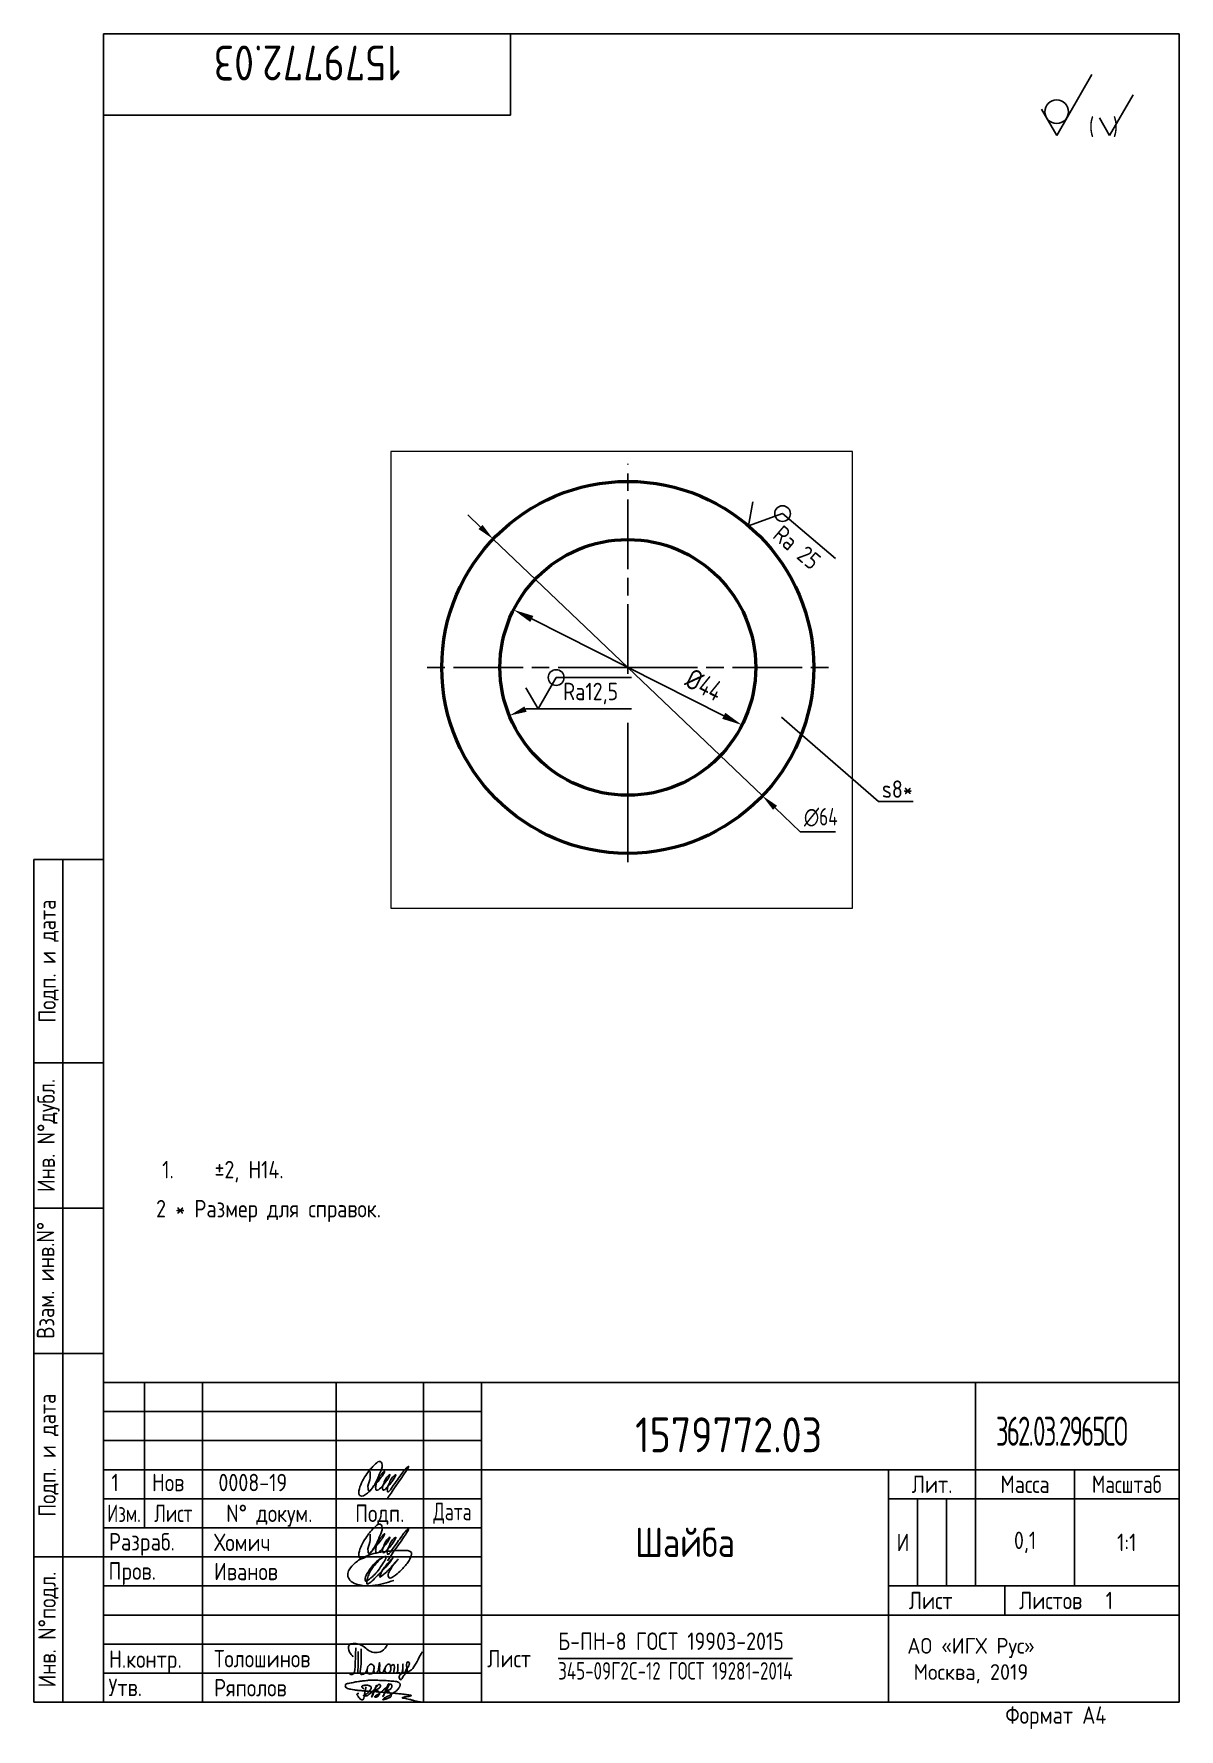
# Paper-space layout '03' of a CAD drawing. Header units: millimetres. Extents: x 8 to 205, y 1 to 293.
# The model-space entities are those that its viewports show. They can reach past a viewport. Long polylines and large blocks are cut down to what shows.
import ezdxf
from ezdxf.enums import TextEntityAlignment as Align

# ---------------------------------------------------------------- set-up
doc = ezdxf.new("R2010")
doc.units = ezdxf.units.MM
doc.linetypes.add('AM_ISO08W050', pattern=[18, 12, -1.5, 3, -1.5])
for name, color, linetype, lineweight in [('AM_5', 92, 'Continuous', 25), ('AM_7', 142, 'AM_ISO08W050', 25), ('Con', 6, 'Continuous', 50)]:
    doc.layers.add(name, color=color, linetype=linetype, lineweight=lineweight)
doc.layers.add('AM_VIEWS', color=1, linetype='Continuous', lineweight=25, plot=False)
for name, color, linetype in [('Bord', 1, 'Continuous'), ('Cont', 6, 'Continuous'), ('Text', 3, 'Continuous'), ('Textb', 6, 'Continuous')]:
    doc.layers.add(name, color=color, linetype=linetype)
doc.styles.get("Standard").update_dxf_attribs({"font": 'ISOCP.SHX', "oblique": 15, "bigfont": 'bigfont.shx'})
doc.styles.add('Style1', font='romans.shx', dxfattribs={"width": 0.8})
doc.dimstyles.new('AM_GOST$3', dxfattribs={"dimscale": 20, "dimtxt": 3.5, "dimasz": 3.5, "dimexe": 1, "dimexo": 1, "dimgap": 1.5, "dimtad": 1, "dimtoh": 1, "dimtxsty": 'STANDARD', "dimcen": 0, "dimclrd": 256, "dimclre": 256, "dimclrt": 140, "dimadec": 0, "dimazin": 2, "dimtp": 0.1, "dimtm": 0.1, "dimtfac": 0.71, "dimtdec": 3, "dimtofl": 0, "dimtmove": 0, "dimatfit": 2, "dimfxl": 1, "dimtolj": 1, "dimlwd": -1, "dimlwe": -1, "dimarcsym": 1})
doc.dimstyles.new('LIN', dxfattribs={"dimtxt": 3, "dimasz": 3, "dimexe": 1.5, "dimexo": 0, "dimgap": 1, "dimtad": 1, "dimtoh": 1, "dimdec": 0, "dimzin": 12, "dimdsep": 46, "dimtxsty": 'Style1', "dimcen": 0, "dimclrt": 3, "dimadec": 0, "dimazin": 0, "dimtfac": 1, "dimtdec": 0, "dimtmove": 1, "dimatfit": 3, "dimfxl": 1, "dimtolj": 1, "dimtzin": 12, "dimarcsym": 0})

# ---------------------------------------------------------------- blocks, each defined once
blk = doc.blocks.new('A4')
at = {"layer": 'Bord'}
for p, q in [((20, 55), (85, 55)), ((20, 50), (85, 50)), ((20, 45), (85, 45)), ((160, 40), (160, 25)), ((165, 40), (165, 25)), ((20, 30), (85, 30)), ((20, 25), (85, 25)), ((20, 20), (85, 20)), ((20, 15), (85, 15)), ((20, 10), (85, 10))]:
    blk.add_line(p, q, dxfattribs=at)
at = {"layer": 'Cont'}
for p, q in [((205, 292), (20, 292)), ((20, 292), (20, 5)), ((90, 278), (90, 292)), ((205, 292), (205, 5)), ((20, 278), (90, 278)), ((8, 5), (8, 150)), ((8, 150), (20, 150)), ((13, 5), (13, 150)), ((8, 115), (20, 115)), ((20, 90), (8, 90)), ((20, 65), (8, 65)), ((205, 60), (20, 60)), ((20, 60), (205, 60)), ((27, 60), (27, 35)), ((37, 60), (37, 5)), ((60, 5), (60, 60)), ((75, 60), (75, 5)), ((85, 5), (85, 60)), ((170, 60), (170, 25)), ((85, 45), (205, 45)), ((155, 5), (155, 45)), ((187, 25), (187, 45)), ((20, 40), (85, 40)), ((205, 40), (155, 40)), ((85, 35), (20, 35)), ((20, 30), (8, 30)), ((155, 25), (205, 25)), ((175, 25), (175, 20)), ((205, 20), (85, 20)), ((20, 5), (8, 5)), ((205, 5), (20, 5))]:
    blk.add_line(p, q, dxfattribs=at)
at = {"layer": 'Text', "style": 'Style1', "width": 0.8}
for s, p in [('Подп. и дата', (10.5, 132.5)), ('Инв. N%%dдубл.', (10.5, 102.5)), ('Взам. инв.N%%d ', (10, 78.38)), ('Подп. и дата', (10.5, 47.5)), ('Инв. N%%dподл.', (10.5, 17.5))]:
    blk.add_text(s, height=3, rotation=90, dxfattribs=at).set_placement(p, align=Align.MIDDLE)
at = {"layer": 'Text', "style": 'Style1'}
for s, width, p in [('Лит.', 0.8, (162.5, 42.5)), ('Масса', 0.8, (178.5, 42.5)), ('Масштаб', 0.75, (196, 42.5)), ('Изм.', 0.7, (23.5, 37.5)), ('Лист', 0.7, (32, 37.5)), ('N%%d докум.', 0.8, (48.5, 37.5)), ('Подп.', 0.8, (67.5, 37.5)), ('Лист', 0.8, (162.27, 22.5)), ('Листов', 0.8, (182.9, 22.5))]:
    blk.add_text(s, height=3, dxfattribs=dict(at, width=width)).set_placement(p, align=Align.MIDDLE_CENTER)
at = {"layer": 'Text', "style": 'Style1', "width": 0.7}
blk.add_text('Дата', height=3, dxfattribs=at).set_placement((80, 37.5), align=Align.MIDDLE)
at = {"layer": 'Text', "style": 'Style1', "width": 0.8}
for s, p in [('Разpаб.', (20.92, 31.1)), ('Пpов.', (20.84, 26.08)), ('Н.контp.', (20.92, 10.92)), ('Утв.', (20.84, 6.06)), ('Фоpмат А4', (175.11, 1.29))]:
    blk.add_text(s, height=3, dxfattribs=at).set_placement(p)
at = {"layer": 'Text', "insert": (169.19, 12.14), "char_height": 2.7, "width": 28.4331, "attachment_point": 5, "style": 'Style1'}
blk.add_mtext('{\\W0.9;АО }«{\\W0.9;ИГХ\\~Рус}»{\\W0.9;\\PМосква, 2019}', dxfattribs=at)
at = {"layer": 'Text', "style": 'Style1', "width": 0.8}
for tag, p in [('ФИО', (39, 31)), ('ФИО', (39, 26)), ('ГОСТ_СОРТАМЕНТА', (98.19, 14)), ('ФИО', (39, 11)), ('ФИО', (39, 6))]:
    blk.add_attdef(tag, p, '', height=3, dxfattribs=at)
for tag, p in [('И', (157.49, 32.5)), ('700', (178.5, 32.5)), ('1:20', (196, 32.5))]:
    blk.add_attdef(tag, text='', height=3, dxfattribs=at).set_placement(p, align=Align.MIDDLE)
blk.add_attdef('Сборочный_чертеж', text='', height=3, dxfattribs=at).set_placement((120, 21.3), align=Align.CENTER)
for tag, p in [('1', (171.12, 22.5)), ('2', (193, 22.5))]:
    blk.add_attdef(tag, text='', height=3, dxfattribs=at).set_placement(p, align=Align.MIDDLE_CENTER)
blk.add_attdef('ЛИСТ', text='', height=3, dxfattribs=at).set_placement((85.99, 12.5), align=Align.MIDDLE_LEFT)
at = {"layer": 'Text', "style": 'Style1', "width": 0.7}
blk.add_attdef('%%OГОСТ_ТЕХ._ТРЕБОВАНИЙ', text='', height=3, dxfattribs=at).set_placement((98.19, 8), align=Align.BOTTOM_LEFT)
at = {"layer": 'Textb', "style": 'Style1', "width": 0.8}
blk.add_attdef('1234567', (81, 290), '', height=6, rotation=180, dxfattribs=at)
blk.add_attdef('1234567', (123.4, 48), '', height=6, dxfattribs=at)
blk.add_attdef('НАИМЕНОВАНИЕ', text='', height=5, dxfattribs=at).set_placement((120, 30), align=Align.CENTER)
blk = doc.blocks.new('sherISO_12')
at = {"layer": 'Cont'}
for q in [(-15, -6.96), (-23.66, -12.96)]:
    blk.add_line((-21.06, -17.46), q, dxfattribs=at)
blk.add_circle((-21.06, -13.39), 2.03, dxfattribs=at)
at = {"layer": 'Text'}
for q in [(-7.92, -10.46), (-13.69, -14.46)]:
    blk.add_line((-11.96, -17.46), q, dxfattribs=at)
at = {"layer": 'Text', "style": 'Style1', "width": 0.8}
blk.add_text('(  )', height=3, dxfattribs=at).set_placement((-15.53, -17.46))
blk = doc.blocks.new('*S374')
at = {"layer": 'AM_5', "color": 0, "linetype": 'Continuous'}
blk.add_line((138.66, 173.03), (136.39, 174.99), dxfattribs=at)
at = {"layer": 'AM_5', "color": 0}
for p, q in [((153.07, 160.53), (138.66, 173.03)), ((159.04, 160.53), (153.07, 160.53)), ((153.07, 160.53), (159.04, 160.53))]:
    blk.add_line(p, q, dxfattribs=at)
at = {"layer": 'AM_5', "color": 3, "insert": (153.67, 164.13), "char_height": 3, "attachment_point": 1, "style": 'Style1'}
blk.add_mtext('s8*', dxfattribs=at)
blk = doc.blocks.new('*D321')
at = {"layer": 'AM_5', "color": 0, "lineweight": -2, "transparency": 16777216}
for p, q in [((84.62, 207.72), (82.45, 209.79)), ((86.79, 205.65), (133.11, 161.49)), ((139.63, 155.28), (135.28, 159.42)), ((145.67, 155.28), (139.63, 155.28))]:
    blk.add_line(p, q, dxfattribs=at)
at = {"layer": 'AM_5', "color": 0, "transparency": 16777216}
for points in [[(84.97, 208.08), (84.28, 207.36), (86.79, 205.65)], [(135.63, 159.78), (134.94, 159.06), (133.11, 161.49)]]:
    blk.add_solid(points, dxfattribs=at)
at = {"layer": 'Defpoints', "color": 0, "transparency": 16777216}
for p in [(86.79, 205.65), (133.11, 161.49)]:
    blk.add_point(p, dxfattribs=at)
at = {"layer": 'AM_5', "color": 3, "transparency": 16777216, "insert": (143.15, 157.78), "char_height": 3, "attachment_point": 5, "style": 'Style1'}
blk.add_mtext('\\A1;{\\Fgeniso,bigfont|c204;∅64}', dxfattribs=at)
blk = doc.blocks.new('*D322')
at = {"layer": 'AM_5', "linetype": 'ByBlock', "transparency": 16777216}
blk.add_line((93.43, 191.9), (126.47, 175.24), dxfattribs=at)
at = {"layer": 'AM_5', "transparency": 16777216}
for points in [[(93.7, 192.42), (93.17, 191.38), (90.31, 193.48)], [(126.73, 175.76), (126.21, 174.72), (129.6, 173.66)]]:
    blk.add_solid(points, dxfattribs=at)
at = {"layer": 'Defpoints', "color": 0, "transparency": 16777216}
for p in [(90.31, 193.48), (129.6, 173.66)]:
    blk.add_point(p, dxfattribs=at)
at = {"layer": 'AM_5', "color": 140, "transparency": 16777216, "insert": (123.09, 180.59), "char_height": 3.5, "attachment_point": 5, "rotation": 333.2345, "style": 'Style1'}
blk.add_mtext('\\A1;%%C{\\Fgeniso,bigfont|c204;{\\Fgeniso,bigfont|c204;44}}', dxfattribs=at)
blk = doc.blocks.new('*S375')
at = {"layer": 'AM_5', "color": 140}
for p, q in [((131.44, 212.03), (130.69, 207.94)), ((130.69, 207.94), (136.57, 210.03)), ((136.57, 210.03), (145.66, 202.29))]:
    blk.add_line(p, q, dxfattribs=at)
blk.add_circle((136.57, 210.03), 1.35, dxfattribs=at)
at = {"layer": 'AM_5', "color": 3, "insert": (134.68, 205.96), "char_height": 3, "attachment_point": 7, "rotation": 319.6012, "style": 'Style1'}
blk.add_mtext('Ra 25', dxfattribs=at)
blk = doc.blocks.new('*S376')
at = {"layer": 'AM_5', "color": 140}
for p, q in [((94.52, 176.43), (97.63, 181.83)), ((97.63, 181.83), (110.61, 181.83)), ((92.44, 180.03), (94.52, 176.43))]:
    blk.add_line(p, q, dxfattribs=at)
at = {"layer": 'AM_5', "color": 0}
for p, q in [((92.44, 176.43), (92.36, 176.4)), ((110.61, 176.43), (92.44, 176.43))]:
    blk.add_line(p, q, dxfattribs=at)
at = {"layer": 'AM_5', "color": 140}
blk.add_circle((97.63, 181.83), 1.35, dxfattribs=at)
at = {"layer": 'AM_5', "color": 0, "linetype": 'Continuous'}
blk.add_trace([(92.17, 176.86), (92.55, 175.94), (89.58, 175.27)], dxfattribs=at)
at = {"layer": 'AM_5', "color": 3, "insert": (98.83, 177.23), "char_height": 3, "attachment_point": 7, "style": 'Style1'}
blk.add_mtext('Ra12,5', dxfattribs=at)
blk = doc.blocks.new('A$C63F45750')
at = {"layer": 'Text'}
for points, knots in [([(3.17, 2.37), (3.12, 2.38), (3.04, 2.41), (2.94, 2.5), (2.85, 2.57), (2.79, 2.69), (2.87, 2.77), (2.99, 2.84), (3.16, 2.89), (3.36, 2.93), (3.6, 2.95), (3.82, 2.92), (4.05, 2.87), (4.25, 2.78), (4.45, 2.63), (4.46, 2.42), (4.38, 2.26), (4.28, 2.1), (4.17, 1.94), (4.03, 1.78), (3.89, 1.62), (3.75, 1.52), (3.63, 1.43), (3.49, 1.36), (3.35, 1.3), (3.24, 1.25), (3.16, 1.21), (3.12, 1.15), (3.19, 1.1), (3.27, 1.09), (3.4, 1.07), (3.55, 1.07), (3.72, 1.12), (3.92, 1.19), (4.1, 1.34), (4.26, 1.51), (4.44, 1.65), (4.59, 1.81), (4.74, 1.93), (4.84, 2.04), (4.93, 2.14), (5.07, 2.29), (5.19, 2.53), (5.28, 2.68), (5.35, 2.96), (5.23, 2.66), (5.2, 2.44), (5.04, 2.09), (4.95, 1.81), (4.86, 1.57), (4.75, 1.31), (4.67, 1.12), (4.46, 0.78), (4.62, 1.17), (4.71, 1.45), (4.88, 1.74), (5.01, 2), (5.08, 2.19), (5.19, 2.4), (5.32, 2.58), (5.4, 2.75), (5.52, 2.89), (5.65, 3.04), (5.85, 3.1), (6.02, 3.03), (6.08, 2.87), (6.03, 2.7), (5.9, 2.51), (5.7, 2.37), (5.55, 2.23), (5.4, 2.17), (5.31, 2.12), (5.12, 2.09), (5.35, 2.07), (5.48, 2), (5.64, 1.93), (5.75, 1.8), (5.85, 1.67), (5.89, 1.54), (5.89, 1.37), (5.8, 1.2), (5.63, 1.06), (5.41, 0.94), (5.23, 0.86), (5.02, 0.92), (5.13, 1.1), (5.28, 1.16), (5.44, 1.27), (5.61, 1.36), (5.74, 1.46), (5.86, 1.53), (5.95, 1.61), (6.05, 1.69), (6.15, 1.77), (6.28, 1.87), (6.46, 2.02), (6.65, 2.19), (6.83, 2.37), (6.98, 2.49), (7.11, 2.61), (7.2, 2.74), (7.32, 2.84), (7.42, 2.97), (7.48, 3.08), (7.48, 3.27), (7.34, 3.08), (7.28, 2.94), (7.18, 2.69), (7.1, 2.46), (7, 2.22), (6.93, 1.98), (6.83, 1.78), (6.73, 1.55), (6.67, 1.34), (6.6, 1.14), (6.56, 1.03), (6.39, 0.99), (6.62, 1.33), (6.75, 1.54), (6.93, 1.87), (7.05, 2.08), (7.18, 2.32), (7.33, 2.6), (7.47, 2.89), (7.6, 3.07), (7.79, 3.18), (7.95, 3.01), (8, 2.81), (7.99, 2.62), (7.94, 2.46), (7.83, 2.33), (7.69, 2.22), (7.53, 2.11), (7.37, 2.03), (7.21, 1.99), (7.11, 1.97), (6.89, 1.98), (7.07, 1.94), (7.15, 1.9), (7.27, 1.88), (7.39, 1.84), (7.52, 1.81), (7.62, 1.72), (7.7, 1.62), (7.78, 1.51), (7.83, 1.39), (7.87, 1.26), (7.88, 1.13), (7.86, 0.99), (7.75, 0.88), (7.6, 0.77), (7.4, 0.73), (7.19, 0.66), (6.97, 0.55), (6.71, 0.48), (6.57, 0.44), (6.42, 0.42), (6.52, 0.58), (6.61, 0.64), (6.81, 0.78), (7.06, 0.89), (7.33, 1.04), (7.55, 1.16), (7.7, 1.24), (7.84, 1.32), (7.99, 1.43), (8.21, 1.58), (8.48, 1.76), (8.74, 1.95), (8.97, 2.12), (9.1, 2.29), (9.23, 2.44), (9.3, 2.6), (9.37, 2.74), (9.42, 2.92), (9.45, 3.13), (9.21, 3.48), (8.67, 3.59), (8.09, 3.63), (7.57, 3.66), (7.06, 3.74), (6.57, 3.75), (6.09, 3.74), (5.67, 3.78), (5.28, 3.78), (4.96, 3.81), (4.65, 3.83), (4.31, 3.82), (3.97, 3.79), (3.61, 3.74), (3.22, 3.67), (2.86, 3.66), (2.53, 3.61), (2.18, 3.52), (1.78, 3.54), (1.38, 3.37), (0.96, 3.35), (0.58, 3.24), (0.25, 3.19), (0.03, 3.06), (-0.03, 2.83), (0.02, 2.6), (0.26, 2.38), (0.59, 2.33), (1, 2.2), (1.48, 2.15), (1.93, 2.05), (2.35, 2.02), (2.72, 2.01), (3.11, 1.94), (3.68, 1.94), (4.25, 1.83), (4.91, 1.87), (5.53, 1.76), (6.13, 1.72), (6.73, 1.71), (7.32, 1.62), (7.99, 1.55), (8.64, 1.54), (9.16, 1.46), (9.61, 1.42), (10.03, 1.4), (10.41, 1.32), (10.73, 1.29), (11.01, 1.24), (11.18, 1.23), (11.42, 1.14), (11.18, 1.06), (11.01, 1.03), (10.71, 0.98), (10.37, 0.92), (10.1, 0.91), (9.65, 0.75), (10.22, 0.67), (10.54, 0.59), (11.08, 0.47), (11.61, 0.35), (12.17, 0.15), (12.64, 0.08), (12.98, 0.03), (13.11, 0.01), (13.18, 0)], [0, 0, 0, 0, 0.153866, 0.270441, 0.388867, 0.510533, 0.592156, 0.71333, 0.90842, 1.11344, 1.349254, 1.61246, 1.782219, 2.047249, 2.291879, 2.451528, 2.651081, 2.806158, 3.017979, 3.227348, 3.462381, 3.633009, 3.75766, 3.920516, 4.080796, 4.214529, 4.291786, 4.349969, 4.397594, 4.50822, 4.594826, 4.799244, 4.954392, 5.128468, 5.437537, 5.632649, 5.842485, 6.094987, 6.293219, 6.410959, 6.551192, 6.687808, 7.022147, 7.294342, 7.425356, 7.52079, 7.946481, 8.313051, 8.59833, 8.833695, 9.090496, 9.427695, 9.601191, 9.883219, 10.093306, 10.673943, 10.798776, 10.974628, 11.287247, 11.486184, 11.648652, 11.848902, 12.027194, 12.25348, 12.40059, 12.537783, 12.716293, 12.91523, 13.208551, 13.438489, 13.549668, 13.67779, 13.77127, 13.930001, 14.029091, 14.272112, 14.434836, 14.547084, 14.739051, 14.830983, 15.061241, 15.268922, 15.500489, 15.788979, 15.879568, 16.024283, 16.221854, 16.418714, 16.593102, 16.783247, 16.91018, 17.018213, 17.135263, 17.278205, 17.430482, 17.620087, 17.979626, 18.191789, 18.388716, 18.565718, 18.714854, 18.857929, 19.039974, 19.171375, 19.283034, 19.400085, 19.618058, 19.882245, 20.150781, 20.377854, 20.649532, 20.89723, 21.042543, 21.40016, 21.557817, 21.667145, 21.752781, 21.926256, 22.412297, 22.813145, 22.961412, 23.171289, 23.607257, 23.940428, 24.110007, 24.291214, 24.48084, 24.697609, 24.904078, 25.034245, 25.218018, 25.407651, 25.573473, 25.787447, 25.930292, 26.051316, 26.18846, 26.285312, 26.406799, 26.52425, 26.630463, 26.793722, 26.898606, 27.029313, 27.171012, 27.314101, 27.419918, 27.580557, 27.709367, 27.829268, 28.024364, 28.266961, 28.41242, 28.705761, 28.989137, 29.187748, 29.233768, 29.332802, 29.529535, 29.667094, 30.039923, 30.332117, 30.61061, 30.769982, 30.856778, 31.109923, 31.313488, 31.656425, 32.066331, 32.296628, 32.49714, 32.710276, 32.891468, 33.014834, 33.177747, 33.444503, 33.618009, 34.409008, 34.914636, 35.419802, 35.95397, 36.458179, 36.88069, 37.388403, 37.738353, 38.034261, 38.353468, 38.693154, 39.037638, 39.391136, 39.787481, 40.203773, 40.488977, 40.784975, 41.26625, 41.668005, 42.070065, 42.499388, 42.869834, 43.079573, 43.213439, 43.554591, 43.717296, 44.153724, 44.506336, 45.019111, 45.587859, 45.90191, 46.270392, 46.703958, 47.093115, 47.952647, 48.44014, 49.079253, 49.808223, 50.268654, 50.851051, 51.604831, 52.298429, 52.776925, 53.1907, 53.661988, 54.042386, 54.348524, 54.616841, 54.853814, 54.983777, 55.126096, 55.333328, 55.613101, 56.008732, 56.315809, 56.59982, 56.87931, 57.399251, 57.889617, 58.432507, 59.066698, 59.660314, 59.862668, 60.07277, 60.07277, 60.07277, 60.07277]), ([(2.31, 1.53), (2.26, 1.52), (2.17, 1.51), (2.06, 1.48), (1.93, 1.38), (2.07, 1.25), (2.14, 1.11), (2.26, 0.93), (2.39, 0.72), (2.57, 0.54), (2.71, 0.44), (2.86, 0.4), (3.02, 0.43), (3.14, 0.54), (3.21, 0.79), (3.25, 1.07), (3.31, 1.4), (3.35, 1.67), (3.38, 1.92), (3.47, 2.19), (3.5, 2.43), (3.54, 2.59), (3.56, 2.64)], [0, 0, 0, 0, 0.15847, 0.269731, 0.363591, 0.555514, 0.688037, 0.848606, 1.204359, 1.433632, 1.58673, 1.729549, 1.880686, 2.057874, 2.19169, 2.63505, 2.928153, 3.184121, 3.441863, 3.696117, 4.025873, 4.178055, 4.178055, 4.178055, 4.178055])]:
    blk.add_open_spline(points, degree=3, knots=knots, dxfattribs=at)
blk = doc.blocks.new('A$C4F4A4F5D')
at = {"layer": 'Text', "lineweight": 25}
for points, knots in [([(0.76, 2.84), (0.53, 3.07), (0.02, 3.58), (-0.25, 5.26), (1.65, 5.12), (2.72, 4.57), (3.71, 3.46), (5.71, 3.44), (6.39, 4.52), (6.67, 4.97)], [0, 0, 0, 0, 0.995549, 2.196439, 3.853213, 4.970011, 6.02292, 8.170898, 9.705386, 9.705386, 9.705386, 9.705386]), ([(1.19, 4.34), (1.17, 3.4), (1.13, 2.06), (0.98, -0.44), (0.2, -0.16), (0.03, -0.03), (0, 0)], [0, 0, 0, 0, 3.274293, 4.654149, 5.171803, 5.30168, 5.30168, 5.30168, 5.30168]), ([(1.58, 3.74), (1.58, 3.25), (1.58, 2.32), (1.61, 1.07), (1.55, 0.31), (1.53, 0)], [0, 0, 0, 0, 1.453969, 2.804084, 3.740223, 3.740223, 3.740223, 3.740223]), ([(2.1, 4.21), (2.1, 3.72), (2.08, 2.67), (2.22, 1.45), (1.71, -0.56), (3.23, 0.14), (3.06, 1.09), (3.85, 1.74), (4.43, 1.17), (4.31, 0.54), (4.11, -0.15), (3.33, -0.21), (3.11, 0.28), (3.13, 0.53), (3.14, 0.66)], [0, 0, 0, 0, 1.402041, 3.063923, 4.415037, 5.298701, 6.374637, 7.087927, 7.603499, 8.330482, 8.911132, 9.613125, 9.996533, 10.366919, 10.366919, 10.366919, 10.366919]), ([(7.18, 1.27), (7.27, 1.3), (7.44, 1.37), (7.78, 1.56), (7.87, 1.06), (7.83, 0.71), (7.66, -0.05), (8.07, 0.01), (8.43, 0.12), (8.39, 0.68), (8.46, 1.9), (8.39, 0.94), (8.43, 0.6), (8.37, 0.05), (8.74, 0.07), (9.11, -0.03), (9.26, 0.49), (9.33, 0.95), (9.27, 1.34), (9.32, 1.77), (9.28, 0.91), (9.34, 0.6), (9.2, 0.14), (9.65, -0.01), (9.83, 0.61), (10.14, 1.03), (10.6, 1.72), (9.95, 2.11), (9.91, 1.23), (10.07, 0.69), (9.92, 0), (9.35, -0.37), (8.95, -1.56), (8.34, 0.07), (10.28, -0.02), (11.26, 1.1), (11.82, 2.15), (12.24, 3.04), (12.52, 3.46), (12.65, 3.65)], [0, 0, 0, 0, 0.305783, 0.619019, 0.796582, 1.5526, 2.082394, 2.34716, 2.5822, 3.136594, 4.040413, 4.363654, 5.267311, 5.441668, 5.78494, 6.114287, 6.466434, 7.104395, 7.620812, 7.679251, 8.272982, 8.692439, 9.1059, 9.338721, 9.784511, 10.568279, 11.297869, 11.566962, 12.285888, 12.851793, 13.545205, 14.102749, 15.055561, 15.671649, 17.422398, 18.699613, 20.16544, 20.963871, 21.66672, 21.66672, 21.66672, 21.66672]), ([(4.28, 0.44), (4.31, 0.37), (4.37, 0.25), (4.41, 0.06), (4.62, -0.05), (5, 0.18), (5.14, 0.84), (5.2, 1.3), (5.31, 2.06), (5.31, 1.17), (5.3, 0.78), (5.2, 0.26), (5.58, -0.01), (5.91, 0.16), (6.08, 0.5), (6.26, 0.9), (6.43, 1.31), (6.72, 1.59), (7.17, 1.58), (7.18, 1.05), (7.31, 0.57), (6.99, 0.02), (6.34, -0.02), (6.17, 0.51), (6.24, 0.79), (6.27, 0.92)], [0, 0, 0, 0, 0.247339, 0.413433, 0.559308, 0.874045, 1.558567, 2.392422, 2.645523, 3.22433, 3.719885, 4.231527, 4.573657, 4.879974, 5.190145, 5.704595, 6.19318, 6.529505, 6.863422, 7.269696, 7.83948, 8.395909, 8.926487, 9.378613, 9.791445, 9.791445, 9.791445, 9.791445])]:
    blk.add_open_spline(points, degree=3, knots=knots, dxfattribs=at)

msp = doc.modelspace()

# ---------------------------------------------------------------- linework, layer by layer
at = {"layer": 'Con'}
for radius in [32, 22]:
    msp.add_circle((30953.62, -4376.01), radius, dxfattribs=at)

psp = doc.layouts.new('03')

# ---------------------------------------------------------------- linework, layer by layer
at = {"layer": 'AM_7'}
for p, q in [((109.953, 182.453), (109.953, 218.569)), ((109.953, 183.569), (74.953, 183.569)), ((109.953, 183.569), (144.953, 183.569)), ((109.953, 162.043), (109.953, 175.517)), ((109.953, 162.043), (109.953, 148.569))]:
    psp.add_line(p, q, dxfattribs=at)
at = {"layer": 'Text'}
for points, knots in [([(65.618, 45.224), (65.652, 44.739), (65.723, 43.704), (65.102, 42.808), (65.377, 41.746), (66.463, 42.877), (66.823, 43.887), (67.497, 45.386), (67.876, 46.344), (67.258, 47.169), (66.038, 46.143), (64.955, 44.795), (63.898, 42.966), (63.619, 41.651), (63.941, 40.683), (65.276, 41.478), (66.193, 42.637), (67.204, 43.78), (67.839, 44.651), (68.37, 45.665), (67.529, 44.722), (66.974, 44.012), (66.542, 43.179), (66.583, 41.733), (67.708, 42.521), (68.092, 43.247), (68.665, 43.85), (69.337, 45.156), (68.093, 43.848), (67.989, 43.085), (67.676, 42.43), (67.887, 41.908), (68.617, 42.515), (69.087, 43.073), (69.555, 43.782), (70.375, 44.987), (69.467, 44.314), (69.114, 43.726), (68.778, 42.894), (68.542, 42.294), (68.636, 41.428), (70.065, 43.463), (70.71, 44.349), (71.605, 45.618), (72.985, 46.835), (69.891, 42.573), (68.982, 41.189), (68.599, 40.608)], [0, 0, 0, 0, 1.4035097, 2.9918513, 3.3774148, 3.8140379, 6.3880336, 7.3593793, 8.7414236, 9.128498, 10.011196, 12.3168489, 15.1605064, 15.8998881, 16.3987825, 17.766068, 18.9239177, 21.3988405, 21.8546502, 22.5765316, 23.4190927, 23.9454503, 25.6723219, 26.3105637, 27.1743669, 28.3836005, 29.0357162, 29.9607256, 30.9608017, 32.1183837, 32.7808367, 33.0152075, 33.5035349, 34.7811655, 35.4909209, 36.5148707, 37.0275233, 37.8335615, 38.8606637, 39.5527117, 39.9357448, 40.8562231, 43.9717172, 45.1350248, 45.3878464, 49.0985062, 51.7875288, 51.7875288, 51.7875288, 51.7875288]), ([(65.618, 34.466), (65.652, 33.98), (65.723, 32.945), (65.102, 32.05), (65.377, 30.988), (66.463, 32.119), (66.823, 33.129), (67.497, 34.627), (67.876, 35.586), (67.258, 36.411), (66.038, 35.384), (64.955, 34.037), (63.898, 32.208), (63.619, 30.893), (63.941, 29.924), (65.276, 30.72), (66.193, 31.878), (67.204, 33.022), (67.839, 33.893), (68.37, 34.906), (67.529, 33.963), (66.974, 33.253), (66.542, 32.42), (66.583, 30.975), (67.708, 31.763), (68.092, 32.489), (68.665, 33.092), (69.337, 34.398), (68.093, 33.089), (67.989, 32.327), (67.676, 31.672), (67.887, 31.15), (68.617, 31.757), (69.087, 32.315), (69.555, 33.023), (70.375, 34.229), (69.467, 33.555), (69.114, 32.968), (68.778, 32.136), (68.542, 31.535), (68.636, 30.669), (70.065, 32.705), (70.71, 33.59), (71.605, 34.86), (72.985, 36.077), (69.891, 31.815), (68.982, 30.431), (68.599, 29.849)], [0, 0, 0, 0, 1.4035097, 2.9918513, 3.3774148, 3.8140379, 6.3880336, 7.3593793, 8.7414236, 9.128498, 10.011196, 12.3168489, 15.1605064, 15.8998881, 16.3987825, 17.766068, 18.9239177, 21.3988405, 21.8546502, 22.5765316, 23.4190927, 23.9454503, 25.6723219, 26.3105637, 27.1743669, 28.3836005, 29.0357162, 29.9607256, 30.9608017, 32.1183837, 32.7808367, 33.0152075, 33.5035349, 34.7811655, 35.4909209, 36.5148707, 37.0275233, 37.8335615, 38.8606637, 39.5527117, 39.9357448, 40.8562231, 43.9717172, 45.1350248, 45.3878464, 49.0985062, 51.7875288, 51.7875288, 51.7875288, 51.7875288]), ([(67.293, 30.254), (66.802, 29.807), (65.943, 29.024), (65.135, 27.738), (64.645, 26.88), (64.877, 26.239), (65.575, 26.769), (66.182, 27.251), (67.091, 28.274), (67.764, 29.332), (68.224, 29.971), (68.434, 30.754), (67.698, 30.449), (67.14, 30.025), (66.518, 29.193), (65.838, 28.518), (65.481, 27.707), (65.148, 26.914), (65.048, 26.361), (65.091, 25.757), (65.818, 26.247), (66.498, 26.97), (67.802, 28.236), (68.685, 29.173), (70.073, 31.069), (68.056, 28.768), (67.685, 28.278), (67.143, 26.926), (68.511, 27.956), (68.874, 28.369), (70.951, 30.695), (69.505, 29.14), (69.126, 28.331), (68.623, 27.523), (68.931, 26.73), (69.944, 27.371), (70.824, 28.103), (71.847, 29.157), (72.516, 30.165), (73.109, 31.662), (70.268, 31.703), (67.99, 31.491), (65.014, 30.899), (63.126, 29.657), (62.031, 28.589), (61.662, 27.432), (62.142, 26.367), (63.196, 25.855), (64.521, 25.545), (66.113, 25.564), (67.908, 25.925), (69.106, 26.314), (69.688, 26.504)], [0, 0, 0, 0, 1.9755003, 3.4532656, 4.5996818, 4.7914727, 5.1452376, 6.4973846, 7.6642722, 9.0943063, 10.1149981, 10.4597616, 10.8115624, 11.7920417, 12.9597432, 13.7676756, 14.6604125, 15.6050306, 16.245448, 16.5720313, 16.925795, 18.1469007, 20.1850437, 21.7893309, 22.9510095, 24.6267432, 26.5924737, 27.0355579, 27.4505844, 30.017364, 31.457812, 32.5948328, 33.8850243, 34.8044904, 35.1920744, 35.9844405, 37.373068, 39.2077816, 40.0665527, 41.2487241, 42.8519812, 46.1968048, 49.4054982, 51.4228305, 52.9586065, 53.9067104, 54.8595112, 56.1758953, 57.2489189, 58.9506085, 60.8911351, 62.727304, 62.727304, 62.727304, 62.727304])]:
    psp.add_open_spline(points, degree=3, knots=knots, dxfattribs=at)

# ---------------------------------------------------------------- block references
ref = psp.add_blockref('A4', (-0.211, 0.55))
ref.add_attrib('ФИО', 'Хомич', (38.789, 31.55), dxfattribs={"layer": 'Text', "height": 3, "style": 'Style1', "width": 0.8})
ref.add_attrib('ФИО', 'Иванов', (38.789, 26.55), dxfattribs={"layer": 'Text', "height": 3, "style": 'Style1', "width": 0.8})
ref.add_attrib('ФИО', 'Толошинов', (38.789, 11.55), dxfattribs={"layer": 'Text', "height": 3, "style": 'Style1', "width": 0.8})
ref.add_attrib('ФИО', 'Ряполов', (38.789, 6.55), dxfattribs={"layer": 'Text', "height": 3, "style": 'Style1', "width": 0.8})
ref.add_attrib('1234567', '1579772.03', dxfattribs={"layer": 'Textb', "height": 6, "style": 'Style1', "width": 0.8}).set_placement((127.289, 48.55), align=Align.CENTER)
ref.add_attrib('НАИМЕНОВАНИЕ', 'Шайба', dxfattribs={"layer": 'Textb', "height": 5, "style": 'Style1', "width": 0.8}).set_placement((119.789, 30.55), align=Align.CENTER)
ref.add_attrib('ЛИСТ', 'Лист', dxfattribs={"layer": 'Text', "height": 3, "style": 'Style1', "width": 0.8}).set_placement((85.775, 13.05), align=Align.MIDDLE_LEFT)
ref.add_attrib('ГОСТ_СОРТАМЕНТА', 'Б-ПН-8 ГОСТ 19903-2015', (97.977, 14.55), dxfattribs={"layer": 'Text', "height": 3, "style": 'Style1', "width": 0.8})
ref.add_attrib('%%OГОСТ_ТЕХ._ТРЕБОВАНИЙ', '%%o345-09Г2C-12 ГОСТ 19281-2014', dxfattribs={"layer": 'Text', "height": 3, "style": 'Style1', "width": 0.68}).set_placement((97.977, 8.55), align=Align.BOTTOM_LEFT)
ref.add_attrib('И', 'И', dxfattribs={"layer": 'Text', "height": 3, "style": 'Style1', "width": 0.8}).set_placement((157.289, 33.05), align=Align.MIDDLE)
ref.add_attrib('700', '0,1', dxfattribs={"layer": 'Text', "height": 3, "style": 'Style1', "width": 0.8}).set_placement((178.289, 33.05), align=Align.MIDDLE)
ref.add_attrib('1:20', '1:1', dxfattribs={"layer": 'Text', "height": 3, "style": 'Style1', "width": 0.8}).set_placement((195.789, 33.05), align=Align.MIDDLE)
ref.add_attrib('2', '1', dxfattribs={"layer": 'Text', "height": 3, "style": 'Style1', "width": 0.8}).set_placement((192.789, 23.05), align=Align.MIDDLE_CENTER)
ref.add_attrib('1234567', '1579772.03', dxfattribs={"layer": 'Textb', "height": 6, "rotation": 180, "style": 'Style1', "width": 0.8}).set_placement((54.789, 290.55), align=Align.CENTER)
at = {"layer": 'AM_5'}
for name in ['*S375', '*S376', '*S374']:
    psp.add_blockref(name, (0, 0), dxfattribs=at)
at = {"layer": 'Cont'}
for name, p in [('sherISO_12', (204.789, 292.55)), ('A$C63F45750', (61.365, 5.55))]:
    psp.add_blockref(name, p, dxfattribs=at)
at = {"layer": 'Text', "color": 0}
psp.add_blockref('A$C4F4A4F5D', (61.961, 10.55), dxfattribs=at)

# ---------------------------------------------------------------- texts
at = {"layer": 'Con', "lineweight": 18, "insert": (173.278, 54.674), "char_height": 5, "width": 72.42346, "attachment_point": 1, "line_spacing_factor": 0.8, "style": 'Style1'}
psp.add_mtext('{\\W0.6;\\T0.8;362.03.2965СО}', dxfattribs=at)
at = {"layer": 'Text', "style": 'Style1', "width": 0.8}
psp.add_text('2 * Размер для справок.', height=3, dxfattribs=at).set_placement((28.808, 88.956))
for s, p in [('1', (21.76, 41.847)), ('Нов', (30.882, 41.847)), ('0008-19', (45.441, 41.847))]:
    psp.add_text(s, height=3, dxfattribs=at).set_placement(p, align=Align.CENTER)
at = {"layer": 'Text', "insert": (26.86, 98.676), "char_height": 3, "attachment_point": 1, "style": 'Style1'}
psp.add_mtext_dynamic_manual_height_columns('\\pxi-3,l4,t4;1.^I%%P2, H14.', width=48.01882, gutter_width=12.5, heights=[0], dxfattribs=at)

# ---------------------------------------------------------------- dimensions: what is measured, and where the dimension line sits
at = {"layer": 'AM_5'}
dim = psp.add_diameter_dim_2p(p1=(86.792, 205.651), p2=(133.113, 161.488), text='{\\Fgeniso,bigfont|c204;<>}', dimstyle='LIN', override={"dimlfac": -1, "dimtp": 0.1, "dimtm": 0.1, "dimtfac": 0.71, "dimtdec": 3, "dimtzin": 8}, dxfattribs=at)
dim.commit()
dim.dimension.update_dxf_attribs({"geometry": '*D321', "text_midpoint": (143.147, 157.777)})
dim = psp.add_diameter_dim_2p(p1=(90.31, 193.477), p2=(129.595, 173.662), text='%%C{\\Fgeniso,bigfont|c204;<>}', dimstyle='AM_GOST$3', override={"dimscale": 1, "dimlfac": -1, "dimpost": '{\\Fgeniso,bigfont|c204;<>}', "dimtxsty": 'Style1'}, dxfattribs=at)
dim.commit()
dim.dimension.update_dxf_attribs({"geometry": '*D322', "text_midpoint": (121.623, 177.683), "dimtype": 163})

# ---------------------------------------------------------------- viewports
at = {"layer": 'AM_VIEWS'}
psp.add_viewport(center=(108.905, 181.442), size=(79.425, 78.54728), view_center_point=(30952.57, -4378.14), view_height=78.54728, dxfattribs=at)

doc.saveas('drawing.dxf')
